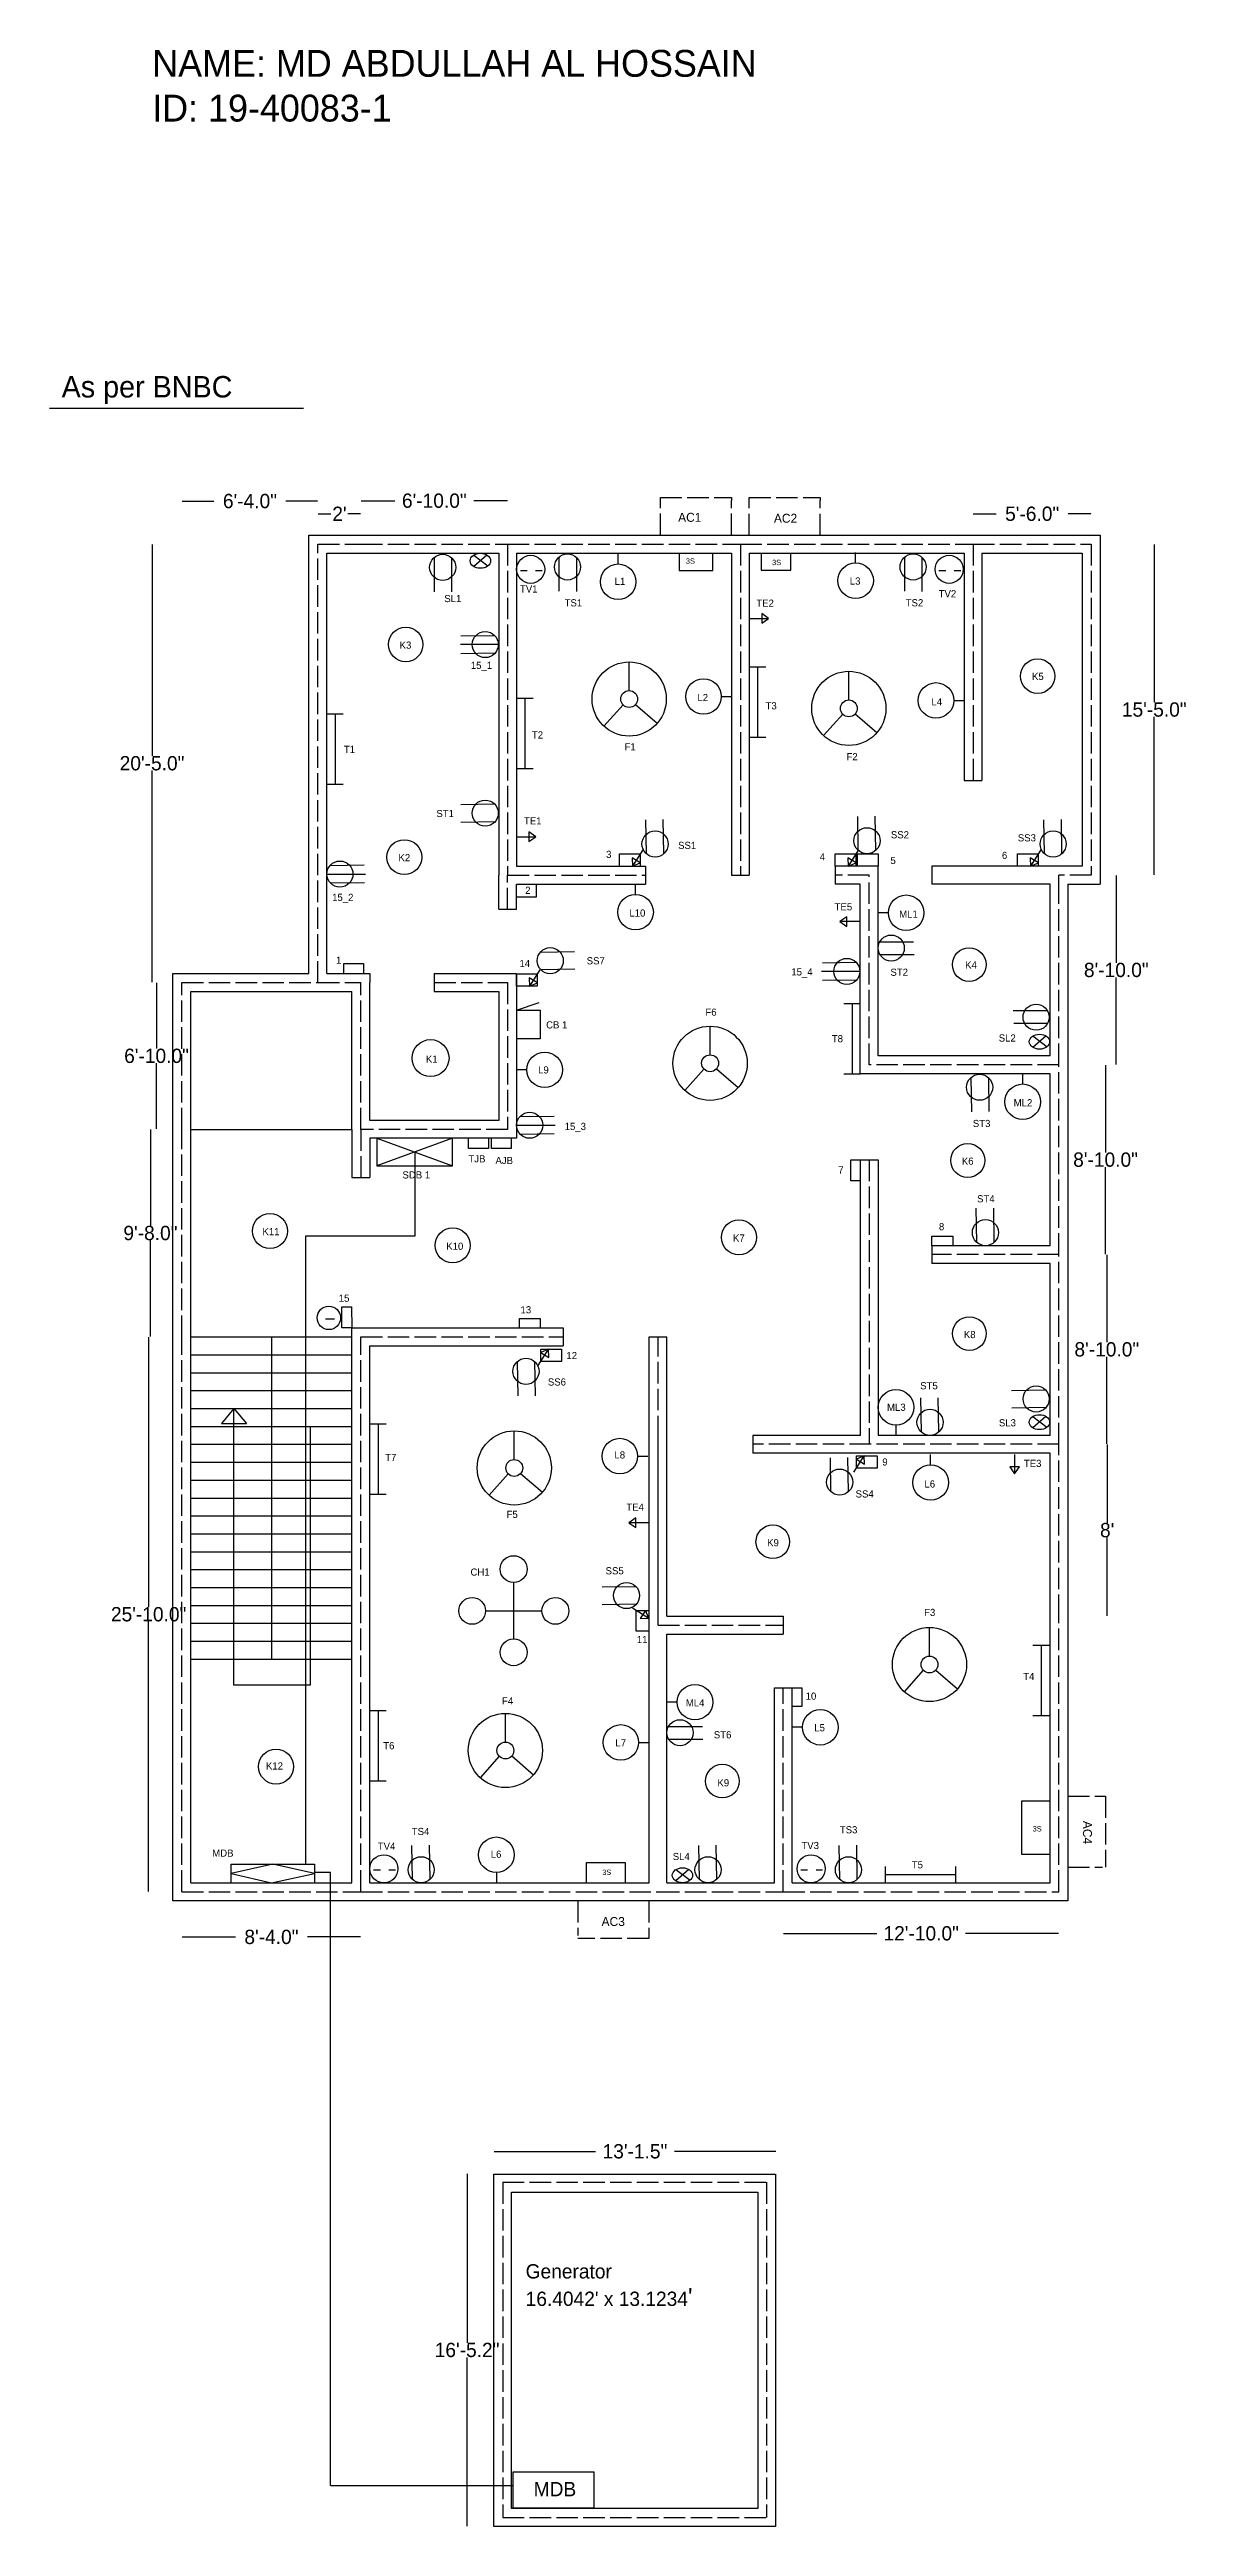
# Model space of a CAD drawing. Header units: inches. Extents: x 833 to 7247, y -1374 to 1597.
# Drawn here: x 5433 to 6070, y 213 to 1597 of the extents above; entities that cross this region are included whole.
import ezdxf

# ---------------------------------------------------------------- set-up
doc = ezdxf.new("R2010")
doc.units = ezdxf.units.IN
doc.header["$MEASUREMENT"] = 0
doc.linetypes.add('ACAD_ISO02W100', pattern=[15, 12, -3])
doc.dimstyles.get("Standard").update_dxf_attribs({"dimtxt": 8, "dimasz": 0.18, "dimexe": 0.18, "dimexo": 0.0625, "dimgap": 0.09, "dimtad": 0, "dimtih": 1, "dimtoh": 1, "dimdec": 1, "dimzin": 0, "dimdsep": 46, "dimlunit": 3, "dimtxsty": 'Standard', "dimcen": 0.09, "dimse1": 1, "dimse2": 1, "dimadec": 0, "dimazin": 0, "dimtfac": 1, "dimtdec": 1, "dimtofl": 0, "dimtmove": 0, "dimatfit": 3, "dimfxl": 1, "dimtolj": 1, "dimtzin": 0, "dimarcsym": 0})

# ---------------------------------------------------------------- blocks, each defined once
blk = doc.blocks.new('*D57')
at = {"color": 0, "lineweight": -2}
for p, q in [((5681.8, 422.6), (5738.3, 422.6)), ((5839, 422.6), (5782.5, 422.6))]:
    blk.add_line(p, q, dxfattribs=at)
at = {"color": 0}
for points in [[(5681.8, 422.6), (5681.8, 422.6), (5681.6, 422.6)], [(5839, 422.6), (5839, 422.6), (5839.2, 422.6)]]:
    blk.add_solid(points, dxfattribs=at)
at = {"layer": 'Defpoints', "color": 0}
for p in [(5839.2, 422.6), (5681.6, 410.2), (5839.2, 410.2)]:
    blk.add_point(p, dxfattribs=at)
at = {"color": 0, "insert": (5760.4, 422.6), "char_height": 8, "attachment_point": 5}
blk.add_mtext('\\A1;13\'-1.5"', dxfattribs=at)
blk = doc.blocks.new('*D58')
at = {"color": 0, "lineweight": -2}
for p, q in [((5666.6, 410), (5666.6, 315.7)), ((5666.6, 213.2), (5666.6, 307.5))]:
    blk.add_line(p, q, dxfattribs=at)
at = {"color": 0}
for points in [[(5666.6, 410), (5666.6, 410), (5666.6, 410.2)], [(5666.6, 213.2), (5666.6, 213.2), (5666.6, 213)]]:
    blk.add_solid(points, dxfattribs=at)
at = {"layer": 'Defpoints', "color": 0}
for p in [(5681.6, 410.2), (5666.6, 213), (5681.6, 213)]:
    blk.add_point(p, dxfattribs=at)
at = {"color": 0, "insert": (5666.6, 311.6), "char_height": 8, "attachment_point": 5}
blk.add_mtext('\\A1;16\'-5.2"', dxfattribs=at)
blk = doc.blocks.new('*D59')
at = {"color": 0, "lineweight": -2}
for p, q in [((5507.4, 542.4), (5537.2, 542.4)), ((5607.1, 542.4), (5577.4, 542.4))]:
    blk.add_line(p, q, dxfattribs=at)
at = {"color": 0}
for points in [[(5507.4, 542.4), (5507.4, 542.4), (5507.3, 542.4)], [(5607.1, 542.4), (5607.1, 542.4), (5607.3, 542.4)]]:
    blk.add_solid(points, dxfattribs=at)
at = {"layer": 'Defpoints', "color": 0}
for p in [(5507.3, 567.7), (5607.3, 567.7), (5607.3, 542.4)]:
    blk.add_point(p, dxfattribs=at)
at = {"color": 0, "insert": (5557.3, 542.4), "char_height": 8, "attachment_point": 5}
blk.add_mtext('\\A1;8\'-4.0"', dxfattribs=at)
blk = doc.blocks.new('*D60')
at = {"color": 0, "lineweight": -2}
for p, q in [((5843.4, 544.4), (5895.5, 544.4)), ((5997.1, 544.4), (5945, 544.4))]:
    blk.add_line(p, q, dxfattribs=at)
at = {"color": 0}
for points in [[(5843.4, 544.5), (5843.4, 544.4), (5843.3, 544.4)], [(5997.1, 544.5), (5997.1, 544.4), (5997.3, 544.4)]]:
    blk.add_solid(points, dxfattribs=at)
at = {"layer": 'Defpoints', "color": 0}
for p in [(5843.3, 567.7), (5997.3, 567.7), (5997.3, 544.4)]:
    blk.add_point(p, dxfattribs=at)
at = {"color": 0, "insert": (5920.3, 544.4), "char_height": 8, "attachment_point": 5}
blk.add_mtext('\\A1;12\'-10.0"', dxfattribs=at)
blk = doc.blocks.new('*D61')
at = {"color": 0, "lineweight": -2}
for p, q in [((6024.2, 817.5), (6024.2, 773.8)), ((6024.2, 721.9), (6024.2, 765.6))]:
    blk.add_line(p, q, dxfattribs=at)
at = {"color": 0}
for points in [[(6024.2, 817.5), (6024.2, 817.5), (6024.2, 817.7)], [(6024.2, 721.9), (6024.2, 721.9), (6024.2, 721.7)]]:
    blk.add_solid(points, dxfattribs=at)
at = {"layer": 'Defpoints', "color": 0}
for p in [(5997.3, 817.7), (6024.2, 817.7), (5997.3, 721.7)]:
    blk.add_point(p, dxfattribs=at)
at = {"color": 0, "insert": (6024.2, 769.7), "char_height": 8, "attachment_point": 5}
blk.add_mtext("\\A1;8'", dxfattribs=at)
blk = doc.blocks.new('*D62')
at = {"color": 0, "lineweight": -2}
for p, q in [((6024, 923.5), (6024, 874.8)), ((6024, 817.9), (6024, 866.6))]:
    blk.add_line(p, q, dxfattribs=at)
at = {"color": 0}
for points in [[(6024, 923.5), (6024, 923.5), (6024, 923.7)], [(6024, 817.9), (6024, 817.9), (6024, 817.7)]]:
    blk.add_solid(points, dxfattribs=at)
at = {"layer": 'Defpoints', "color": 0}
for p in [(5997.3, 923.7), (6024, 923.7), (5997.3, 817.7)]:
    blk.add_point(p, dxfattribs=at)
at = {"color": 0, "insert": (6024, 870.7), "char_height": 8, "attachment_point": 5}
blk.add_mtext('\\A1;8\'-10.0"', dxfattribs=at)
blk = doc.blocks.new('*D63')
at = {"color": 0, "lineweight": -2}
for p, q in [((6023.3, 1029.5), (6023.3, 980.8)), ((6023.3, 923.9), (6023.3, 972.6))]:
    blk.add_line(p, q, dxfattribs=at)
at = {"color": 0}
for points in [[(6023.3, 1029.5), (6023.4, 1029.5), (6023.3, 1029.7)], [(6023.3, 923.9), (6023.4, 923.9), (6023.3, 923.7)]]:
    blk.add_solid(points, dxfattribs=at)
at = {"layer": 'Defpoints', "color": 0}
for p in [(5997.3, 1029.7), (6023.3, 1029.7), (5997.3, 923.7)]:
    blk.add_point(p, dxfattribs=at)
at = {"color": 0, "insert": (6023.3, 976.7), "char_height": 8, "attachment_point": 5}
blk.add_mtext('\\A1;8\'-10.0"', dxfattribs=at)
blk = doc.blocks.new('*D64')
at = {"color": 0, "lineweight": -2}
for p, q in [((6029.3, 1135.5), (6029.3, 1086.8)), ((6029.3, 1029.9), (6029.3, 1078.6))]:
    blk.add_line(p, q, dxfattribs=at)
at = {"color": 0}
for points in [[(6029.3, 1135.5), (6029.4, 1135.5), (6029.3, 1135.7)], [(6029.3, 1029.9), (6029.4, 1029.9), (6029.3, 1029.7)]]:
    blk.add_solid(points, dxfattribs=at)
at = {"layer": 'Defpoints', "color": 0}
for p in [(5997.3, 1135.7), (6029.3, 1135.7), (5997.3, 1029.7)]:
    blk.add_point(p, dxfattribs=at)
at = {"color": 0, "insert": (6029.3, 1082.7), "char_height": 8, "attachment_point": 5}
blk.add_mtext('\\A1;8\'-10.0"', dxfattribs=at)
blk = doc.blocks.new('*D65')
at = {"color": 0, "lineweight": -2}
for p, q in [((5949.4, 1337.6), (5962.2, 1337.6)), ((6015.1, 1337.6), (6002.4, 1337.6))]:
    blk.add_line(p, q, dxfattribs=at)
at = {"color": 0}
for points in [[(5949.4, 1337.6), (5949.4, 1337.5), (5949.3, 1337.6)], [(6015.1, 1337.6), (6015.1, 1337.5), (6015.3, 1337.6)]]:
    blk.add_solid(points, dxfattribs=at)
at = {"layer": 'Defpoints', "color": 0}
for p in [(5949.3, 1337.6), (5949.3, 1320.7), (6015.3, 1320.7)]:
    blk.add_point(p, dxfattribs=at)
at = {"color": 0, "insert": (5982.3, 1337.6), "char_height": 8, "attachment_point": 5}
blk.add_mtext('\\A1;5\'-6.0"', dxfattribs=at)
blk = doc.blocks.new('*D66')
at = {"color": 0, "lineweight": -2}
for p, q in [((5607.4, 1344.9), (5626.2, 1344.9)), ((5689.1, 1344.9), (5670.4, 1344.9))]:
    blk.add_line(p, q, dxfattribs=at)
at = {"color": 0}
for points in [[(5607.4, 1344.9), (5607.4, 1344.9), (5607.3, 1344.9)], [(5689.1, 1344.9), (5689.1, 1344.9), (5689.3, 1344.9)]]:
    blk.add_solid(points, dxfattribs=at)
at = {"layer": 'Defpoints', "color": 0}
for p in [(5607.3, 1344.9), (5607.3, 1320.7), (5689.3, 1320.7)]:
    blk.add_point(p, dxfattribs=at)
at = {"color": 0, "insert": (5648.3, 1344.9), "char_height": 8, "attachment_point": 5}
blk.add_mtext('\\A1;6\'-10.0"', dxfattribs=at)
blk = doc.blocks.new('*D67')
at = {"color": 0, "lineweight": -2}
for p, q in [((5583.4, 1337.6), (5590.5, 1337.6)), ((5607.1, 1337.6), (5600, 1337.6))]:
    blk.add_line(p, q, dxfattribs=at)
at = {"color": 0}
for points in [[(5583.4, 1337.6), (5583.4, 1337.6), (5583.3, 1337.6)], [(5607.1, 1337.6), (5607.1, 1337.6), (5607.3, 1337.6)]]:
    blk.add_solid(points, dxfattribs=at)
at = {"layer": 'Defpoints', "color": 0}
for p in [(5607.3, 1337.6), (5583.3, 1320.7), (5607.3, 1320.7)]:
    blk.add_point(p, dxfattribs=at)
at = {"color": 0, "insert": (5595.3, 1337.6), "char_height": 8, "attachment_point": 5}
blk.add_mtext("\\A1;2'", dxfattribs=at)
blk = doc.blocks.new('*D68')
at = {"color": 0, "lineweight": -2}
for p, q in [((5507.4, 1344.7), (5525.2, 1344.7)), ((5583.1, 1344.7), (5565.4, 1344.7))]:
    blk.add_line(p, q, dxfattribs=at)
at = {"color": 0}
for points in [[(5507.4, 1344.7), (5507.4, 1344.6), (5507.3, 1344.7)], [(5583.1, 1344.7), (5583.1, 1344.6), (5583.3, 1344.7)]]:
    blk.add_solid(points, dxfattribs=at)
at = {"layer": 'Defpoints', "color": 0}
for p in [(5507.3, 1344.7), (5507.3, 1075.7), (5583.3, 1075.7)]:
    blk.add_point(p, dxfattribs=at)
at = {"color": 0, "insert": (5545.3, 1344.7), "char_height": 8, "attachment_point": 5}
blk.add_mtext('\\A1;6\'-4.0"', dxfattribs=at)
blk = doc.blocks.new('*D54')
at = {"color": 0, "lineweight": -2}
for p, q in [((5490.6, 1320.5), (5490.6, 1202.3)), ((5490.6, 1075.9), (5490.6, 1194.1))]:
    blk.add_line(p, q, dxfattribs=at)
at = {"color": 0}
for points in [[(5490.6, 1320.5), (5490.6, 1320.5), (5490.6, 1320.7)], [(5490.6, 1075.9), (5490.6, 1075.9), (5490.6, 1075.7)]]:
    blk.add_solid(points, dxfattribs=at)
at = {"layer": 'Defpoints', "color": 0}
for p in [(5583.3, 1320.7), (5490.6, 1075.7), (5583.3, 1075.7)]:
    blk.add_point(p, dxfattribs=at)
at = {"color": 0, "insert": (5490.6, 1198.2), "char_height": 8, "attachment_point": 5}
blk.add_mtext('\\A1;20\'-5.0"', dxfattribs=at)
blk = doc.blocks.new('*D69')
at = {"color": 0, "lineweight": -2}
for p, q in [((5489.7, 993.5), (5489.7, 939.8)), ((5489.7, 877.9), (5489.7, 931.6))]:
    blk.add_line(p, q, dxfattribs=at)
at = {"color": 0}
for points in [[(5489.7, 993.5), (5489.8, 993.5), (5489.7, 993.7)], [(5489.7, 877.9), (5489.8, 877.9), (5489.7, 877.7)]]:
    blk.add_solid(points, dxfattribs=at)
at = {"layer": 'Defpoints', "color": 0}
for p in [(5507.3, 993.7), (5489.7, 877.7), (5507.3, 877.7)]:
    blk.add_point(p, dxfattribs=at)
at = {"color": 0, "insert": (5489.7, 935.7), "char_height": 8, "attachment_point": 5}
blk.add_mtext('\\A1;9\'-8.0"', dxfattribs=at)
blk = doc.blocks.new('*D55')
at = {"color": 0, "lineweight": -2}
for p, q in [((5488.7, 877.5), (5488.7, 726.8)), ((5488.7, 567.9), (5488.7, 718.6))]:
    blk.add_line(p, q, dxfattribs=at)
at = {"color": 0}
for points in [[(5488.6, 877.5), (5488.7, 877.5), (5488.7, 877.7)], [(5488.6, 567.9), (5488.7, 567.9), (5488.7, 567.7)]]:
    blk.add_solid(points, dxfattribs=at)
at = {"layer": 'Defpoints', "color": 0}
for p in [(5507.3, 877.7), (5488.7, 567.7), (5507.3, 567.7)]:
    blk.add_point(p, dxfattribs=at)
at = {"color": 0, "insert": (5488.7, 722.7), "char_height": 8, "attachment_point": 5}
blk.add_mtext('\\A1;25\'-10.0"', dxfattribs=at)
blk = doc.blocks.new('*D56')
at = {"color": 0, "lineweight": -2}
for p, q in [((5493.1, 1075.5), (5493.1, 1038.8)), ((5493.1, 993.9), (5493.1, 1030.6))]:
    blk.add_line(p, q, dxfattribs=at)
at = {"color": 0}
for points in [[(5493.1, 1075.5), (5493.2, 1075.5), (5493.1, 1075.7)], [(5493.1, 993.9), (5493.2, 993.9), (5493.1, 993.7)]]:
    blk.add_solid(points, dxfattribs=at)
at = {"layer": 'Defpoints', "color": 0}
for p in [(5507.3, 1075.7), (5493.1, 993.7), (5507.3, 993.7)]:
    blk.add_point(p, dxfattribs=at)
at = {"color": 0, "insert": (5493.1, 1034.7), "char_height": 8, "attachment_point": 5}
blk.add_mtext('\\A1;6\'-10.0"', dxfattribs=at)
blk = doc.blocks.new('*D70')
at = {"color": 0, "lineweight": -2}
for p, q in [((6050.5, 1320.5), (6050.5, 1232.3)), ((6050.5, 1135.9), (6050.5, 1224.1))]:
    blk.add_line(p, q, dxfattribs=at)
at = {"color": 0}
for points in [[(6050.5, 1320.5), (6050.6, 1320.5), (6050.5, 1320.7)], [(6050.5, 1135.9), (6050.6, 1135.9), (6050.5, 1135.7)]]:
    blk.add_solid(points, dxfattribs=at)
at = {"layer": 'Defpoints', "color": 0}
for p in [(6015.3, 1320.7), (6015.3, 1135.7), (6050.5, 1135.7)]:
    blk.add_point(p, dxfattribs=at)
at = {"color": 0, "insert": (6050.5, 1228.2), "char_height": 8, "attachment_point": 5}
blk.add_mtext('\\A1;15\'-5.0"', dxfattribs=at)

msp = doc.modelspace()

# ---------------------------------------------------------------- linework, layer by layer
at = {"color": 7}
for p, q in [((5433.33, 1396.67), (5575.27, 1396.67)), ((5681.49, 409.88), (5838.98, 409.88)), ((5681.49, 213.03), (5681.49, 409.88)), ((5838.98, 409.88), (5838.98, 213.03)), ((5691.49, 399.88), (5828.98, 399.88)), ((5691.49, 223.03), (5691.49, 399.88)), ((5828.98, 399.88), (5828.98, 223.03)), ((5828.98, 223.03), (5691.49, 223.03)), ((5838.98, 213.03), (5681.49, 213.03))]:
    msp.add_line(p, q, dxfattribs=at)
at = {"linetype": 'ACAD_ISO02W100'}
for p, q in [((5774.61, 1325.71), (5774.61, 1346.77)), ((5774.61, 1346.77), (5814.27, 1346.77)), ((5814.27, 1325.71), (5814.27, 1345.09)), ((5824.27, 1325.68), (5824.27, 1346.74)), ((5824.27, 1346.74), (5863.93, 1346.74)), ((5863.93, 1325.68), (5863.93, 1345.06)), ((5583.27, 1075.68), (5583.27, 1320.68)), ((5583.27, 1320.68), (5607.27, 1320.68)), ((5607.27, 1320.68), (5689.27, 1320.68)), ((5689.27, 1320.68), (5819.27, 1320.68)), ((5689.27, 1320.68), (5689.27, 1135.68)), ((5819.27, 1320.68), (5949.27, 1320.68)), ((5819.27, 1320.68), (5819.27, 1135.68)), ((5949.27, 1320.68), (6015.27, 1320.68)), ((5949.27, 1320.68), (5949.27, 1188.68)), ((6015.27, 1320.68), (6015.27, 1135.68)), ((5689.27, 1135.68), (5766.27, 1135.68)), ((5689.27, 1116.68), (5689.27, 1135.68)), ((5891.27, 1135.68), (5872.27, 1135.68)), ((5891.27, 1029.68), (5891.27, 1135.68)), ((6015.27, 1135.68), (5997.27, 1135.68)), ((5997.27, 1029.68), (5997.27, 1130.68)), ((5507.27, 993.68), (5507.27, 1075.68)), ((5507.27, 1075.68), (5583.27, 1075.68)), ((5583.27, 1075.68), (5607.27, 1075.68)), ((5607.27, 993.68), (5607.27, 1070.68)), ((5648.27, 1075.68), (5689.27, 1075.68)), ((5689.27, 1075.68), (5689.27, 993.68)), ((5997.27, 1029.68), (5891.27, 1029.68)), ((5997.27, 923.68), (5997.27, 1029.68)), ((5507.27, 877.68), (5507.27, 993.68)), ((5689.27, 993.68), (5607.27, 993.68)), ((5607.27, 993.68), (5607.27, 966.68)), ((5891.27, 976.68), (5891.27, 817.68)), ((5997.27, 923.68), (5926.27, 923.68)), ((5997.27, 817.68), (5997.27, 923.68)), ((5507.27, 567.68), (5507.27, 877.68)), ((5607.27, 567.68), (5607.27, 877.68)), ((5607.27, 877.68), (5720.27, 877.68)), ((5773.27, 716.68), (5773.27, 877.68)), ((5997.27, 817.68), (5826.27, 817.68)), ((5997.27, 721.68), (5997.27, 817.68)), ((5997.27, 567.68), (5997.27, 721.68)), ((5773.27, 716.68), (5843.27, 716.68)), ((5843.27, 567.68), (5843.27, 681.68)), ((6002.27, 621.05), (6023.32, 621.05)), ((6023.32, 621.05), (6023.32, 581.38)), ((6002.27, 581.39), (6021.64, 581.39)), ((5507.27, 567.68), (5607.27, 567.68)), ((5607.27, 567.68), (5773.27, 567.68)), ((5773.27, 567.68), (5843.27, 567.68)), ((5843.27, 567.68), (5997.27, 567.68)), ((5728.39, 562.52), (5728.39, 543.15)), ((5768.05, 562.52), (5768.05, 541.47)), ((5768.05, 541.47), (5728.39, 541.47)), ((5686.52, 405.34), (5833.93, 405.34)), ((5686.52, 405.34), (5686.52, 218.03)), ((5833.93, 405.34), (5833.93, 218.03)), ((5686.52, 218.03), (5833.93, 218.03))]:
    msp.add_line(p, q, dxfattribs=at)
for p, q in [((5814.27, 1346.77), (5814.27, 1345.09)), ((5863.93, 1346.74), (5863.93, 1345.06)), ((5578.27, 1320.71), (5578.27, 1325.71)), ((5578.27, 1325.71), (6015.27, 1325.71)), ((5578.27, 1080.68), (5578.27, 1320.71)), ((5588.27, 1080.68), (5588.27, 1315.68)), ((5588.27, 1315.68), (5607.27, 1315.68)), ((5607.27, 1315.68), (5684.27, 1315.68)), ((5684.27, 1315.68), (5684.27, 1135.68)), ((5694.27, 1315.68), (5814.27, 1315.68)), ((5694.27, 1315.68), (5694.27, 1140.68)), ((5751, 1309.57), (5751, 1315.3)), ((5785.03, 1315.68), (5785.03, 1305.91)), ((5803.82, 1305.91), (5803.82, 1315.68)), ((5814.27, 1315.68), (5814.27, 1135.68)), ((5819.27, 1325.68), (5949.27, 1325.68)), ((5824.27, 1315.68), (5944.27, 1315.68)), ((5824.27, 1315.68), (5824.27, 1135.68)), ((5830.99, 1315.68), (5830.99, 1306.12)), ((5847.55, 1306.15), (5847.55, 1315.68)), ((5883.66, 1310.19), (5883.66, 1315.92)), ((5944.27, 1315.68), (5944.27, 1188.68)), ((5954.27, 1315.68), (6010.27, 1315.68)), ((5954.27, 1315.68), (5954.27, 1188.68)), ((6010.27, 1315.68), (6010.27, 1140.68)), ((6015.27, 1325.71), (6020.27, 1325.71)), ((6020.27, 1325.71), (6020.27, 1135.62)), ((5648.14, 1313.12), (5648.14, 1294.07)), ((5657.92, 1313.06), (5657.92, 1294)), ((5677.67, 1314.55), (5670.29, 1308.17)), ((5670.38, 1314.56), (5678.25, 1308.54)), ((5696.41, 1305.98), (5700.19, 1305.98)), ((5704.87, 1305.98), (5708.54, 1305.98)), ((5717.87, 1313.35), (5717.87, 1294.3)), ((5727.65, 1313.28), (5727.65, 1294.23)), ((5785.03, 1305.91), (5803.82, 1305.91)), ((5830.99, 1306.12), (5847.55, 1306.15)), ((5910.92, 1313.35), (5910.92, 1294.3)), ((5920.71, 1313.28), (5920.71, 1294.23)), ((5930.23, 1305.98), (5934.01, 1305.98)), ((5938.69, 1305.98), (5942.36, 1305.98)), ((5751, 1289.71), (5751, 1289.71)), ((5751, 1289.71), (5751, 1289.71)), ((5883.66, 1290.32), (5883.66, 1290.32)), ((5883.66, 1290.32), (5883.66, 1290.32)), ((5824.27, 1279.15), (5835.08, 1279.15)), ((5835.08, 1279.15), (5831.19, 1281.84)), ((5831.19, 1281.84), (5831.19, 1276.47)), ((5831.19, 1276.47), (5835.08, 1279.15)), ((5684.05, 1264.55), (5662.86, 1264.55)), ((5682.12, 1269.49), (5663.07, 1269.19)), ((5682.21, 1259.7), (5663.16, 1259.4)), ((5757.17, 1238.84), (5757.17, 1254.86)), ((5824.27, 1252.15), (5833.45, 1252.15)), ((5828.86, 1252.15), (5828.86, 1212.89)), ((5879.88, 1233.6), (5879.88, 1249.62)), ((5694.27, 1234.55), (5703.45, 1234.55)), ((5698.86, 1234.55), (5698.86, 1195.29)), ((5698.86, 1234.55), (5698.86, 1195.29)), ((5808.58, 1235.54), (5814.31, 1235.54)), ((5938.48, 1233.34), (5944.21, 1233.34)), ((5588.27, 1225.83), (5597.45, 1225.83)), ((5592.86, 1225.83), (5592.86, 1186.57)), ((5753.73, 1230.9), (5743.09, 1218.91)), ((5760.74, 1231.04), (5772.86, 1220.57)), ((5876.44, 1225.67), (5865.79, 1213.67)), ((5883.44, 1225.81), (5895.56, 1215.33)), ((5824.27, 1212.89), (5833.45, 1212.89)), ((5694.27, 1195.29), (5703.45, 1195.29)), ((5588.27, 1186.57), (5597.45, 1186.57)), ((5944.27, 1188.68), (5954.27, 1188.68)), ((5682.12, 1175.31), (5663.07, 1175.01)), ((5682.21, 1165.52), (5663.16, 1165.22)), ((5766.76, 1147.66), (5766.45, 1166.71)), ((5776.55, 1147.74), (5776.24, 1166.8)), ((5885.17, 1149.48), (5884.87, 1168.54)), ((5894.96, 1149.57), (5894.66, 1168.62)), ((5989.16, 1147.66), (5988.86, 1166.71)), ((5998.95, 1147.74), (5998.65, 1166.8)), ((5694.27, 1157.16), (5705.08, 1157.16)), ((5705.08, 1157.16), (5701.19, 1159.85)), ((5701.19, 1159.85), (5701.19, 1154.48)), ((5701.19, 1154.48), (5705.08, 1157.16)), ((5764.74, 1149.87), (5759.03, 1140.68)), ((5885.27, 1149.87), (5879.56, 1140.68)), ((5987.14, 1149.87), (5981.43, 1140.68)), ((5588.27, 1136.31), (5609.77, 1136.31)), ((5590.1, 1141.16), (5609.16, 1141.47)), ((5684.27, 1116.68), (5684.27, 1135.68)), ((5694.27, 1140.68), (5766.27, 1140.68)), ((5751.73, 1140.68), (5751.73, 1147.65)), ((5751.73, 1147.65), (5763.25, 1147.65)), ((5763.36, 1142.57), (5758.81, 1145.4)), ((5758.81, 1145.4), (5759.03, 1140.68)), ((5759.03, 1140.68), (5763.36, 1142.57)), ((5763.25, 1147.65), (5763.25, 1140.68)), ((5766.27, 1140.68), (5766.27, 1130.68)), ((5814.27, 1135.68), (5824.27, 1135.68)), ((5872.27, 1140.68), (5872.27, 1147.65)), ((5872.27, 1147.65), (5883.78, 1147.65)), ((5896.27, 1140.68), (5872.27, 1140.68)), ((5872.27, 1140.68), (5872.27, 1130.68)), ((5883.89, 1142.57), (5879.34, 1145.4)), ((5879.34, 1145.4), (5879.56, 1140.68)), ((5879.56, 1140.68), (5883.89, 1142.57)), ((5883.78, 1147.65), (5883.78, 1140.68)), ((5884.79, 1140.68), (5884.79, 1147.65)), ((5884.79, 1147.65), (5896.3, 1147.65)), ((5896.27, 1034.68), (5896.27, 1140.68)), ((5896.3, 1147.65), (5896.3, 1140.68)), ((5997.27, 1140.68), (5926.27, 1140.68)), ((5926.27, 1140.68), (5926.27, 1130.68)), ((5974.14, 1140.68), (5974.14, 1147.65)), ((5974.14, 1147.65), (5985.65, 1147.65)), ((5985.77, 1142.57), (5981.21, 1145.4)), ((5981.21, 1145.4), (5981.43, 1140.68)), ((5981.43, 1140.68), (5985.77, 1142.57)), ((5985.65, 1147.65), (5985.65, 1140.68)), ((6010.27, 1140.68), (5997.27, 1140.68)), ((5997.27, 1130.68), (5997.27, 1135.68)), ((6020.27, 1135.62), (6020.27, 1130.62)), ((5590.19, 1131.37), (5609.24, 1131.68)), ((5694.27, 1130.68), (5766.27, 1130.68)), ((5694.27, 1116.68), (5694.27, 1130.68)), ((5694.27, 1123.68), (5705.3, 1123.68)), ((5705.3, 1123.68), (5705.3, 1130.68)), ((5760.73, 1124.98), (5760.73, 1130.71)), ((5886.27, 1130.68), (5872.27, 1130.68)), ((5886.27, 1024.68), (5886.27, 1130.68)), ((5992.27, 1130.68), (5926.27, 1130.68)), ((5992.27, 1130.68), (5926.27, 1130.68)), ((5992.27, 1130.68), (5926.27, 1130.68)), ((5992.27, 1034.68), (5992.27, 1130.68)), ((6002.27, 1130.62), (6002.27, 567.68)), ((6002.27, 1130.62), (6020.27, 1130.62)), ((5684.27, 1116.68), (5694.27, 1116.68)), ((5878.8, 1112.46), (5874.91, 1109.78)), ((5885.72, 1109.78), (5874.91, 1109.78)), ((5874.91, 1109.78), (5878.8, 1107.1)), ((5878.8, 1107.1), (5878.8, 1112.46)), ((5902, 1114.69), (5896.27, 1114.69)), ((5902, 1114.69), (5902, 1114.69)), ((5902, 1114.69), (5902, 1114.69)), ((5916.04, 1098.3), (5896.98, 1098.3)), ((5502.27, 1075.68), (5502.27, 1080.68)), ((5502.27, 1080.68), (5578.27, 1080.68)), ((5588.27, 1080.68), (5607.27, 1080.68)), ((5597.77, 1080.68), (5597.77, 1086.41)), ((5597.77, 1086.41), (5608.81, 1086.41)), ((5607.27, 1080.68), (5612.27, 1080.68)), ((5608.81, 1086.41), (5608.81, 1080.68)), ((5612.27, 1080.68), (5612.27, 1075.68)), ((5648.27, 1080.68), (5694.27, 1080.68)), ((5648.27, 1080.68), (5648.27, 1070.68)), ((5694.27, 1080.68), (5694.27, 988.68)), ((5694.27, 1073.65), (5694.27, 1080.61)), ((5694.27, 1080.61), (5705.78, 1080.61)), ((5707.27, 1082.83), (5701.56, 1073.65)), ((5705.78, 1080.61), (5705.78, 1073.65)), ((5707.62, 1092.75), (5726.67, 1093.06)), ((5707.71, 1082.96), (5726.76, 1083.27)), ((5886.05, 1081.93), (5864.54, 1081.93)), ((5884.12, 1086.87), (5865.07, 1086.56)), ((5916.4, 1091.18), (5897.34, 1091.18)), ((5502.27, 567.68), (5502.27, 1075.68)), ((5512.27, 993.68), (5512.27, 1070.68)), ((5512.27, 1070.68), (5583.27, 1070.68)), ((5583.27, 1070.68), (5602.27, 1070.68)), ((5602.27, 993.68), (5602.27, 1070.68)), ((5607.27, 1070.68), (5607.27, 1075.68)), ((5612.27, 998.68), (5612.27, 1075.68)), ((5648.27, 1070.68), (5684.27, 1070.68)), ((5684.27, 1070.68), (5684.27, 998.68)), ((5705.78, 1073.65), (5694.27, 1073.65)), ((5705.89, 1075.53), (5701.34, 1078.36)), ((5701.34, 1078.36), (5701.56, 1073.65)), ((5701.56, 1073.65), (5705.89, 1075.53)), ((5884.21, 1077.08), (5865.15, 1076.77)), ((5694.27, 1060.24), (5706.92, 1064.55)), ((5694.27, 1060.24), (5707.36, 1060.24)), ((5707.36, 1060.24), (5707.36, 1044.29)), ((5877.17, 1063.94), (5886.35, 1063.94)), ((5881.76, 1063.94), (5881.76, 1024.68)), ((5971.64, 1060.13), (5990.7, 1060.13)), ((5972, 1053.01), (5991.06, 1053.01)), ((5707.36, 1044.29), (5694.27, 1044.29)), ((5783.42, 1039.04), (5783.42, 1039.04)), ((5802.36, 1035.31), (5802.36, 1051.33)), ((5990.04, 1045.86), (5982.66, 1039.48)), ((5982.74, 1045.87), (5990.62, 1039.85)), ((5700, 1026.94), (5694.27, 1026.94)), ((5700, 1026.94), (5700, 1026.94)), ((5700, 1026.94), (5700, 1026.94)), ((5798.92, 1027.38), (5788.27, 1015.38)), ((5805.92, 1027.52), (5818.05, 1017.04)), ((5877.17, 1024.68), (5886.35, 1024.68)), ((5992.27, 1024.68), (5886.27, 1024.68)), ((5992.27, 1034.68), (5896.27, 1034.68)), ((5977, 1019.02), (5977, 1024.76)), ((5992.27, 928.68), (5992.27, 1024.68)), ((5948.02, 1022.55), (5948.32, 1003.49)), ((5957.81, 1022.63), (5958.11, 1003.58)), ((5684.27, 998.68), (5612.27, 998.68)), ((5696.1, 1000.83), (5715.16, 1001.13)), ((5512.27, 877.68), (5512.27, 993.68)), ((5512.27, 993.68), (5602.27, 993.68)), ((5602.27, 993.68), (5602.27, 966.68)), ((5694.27, 988.68), (5612.27, 988.68)), ((5612.27, 988.68), (5612.27, 966.68)), ((5616.24, 988.68), (5616.24, 973.24)), ((5658.4, 988.68), (5616.24, 973.24)), ((5616.24, 988.68), (5658.4, 973.24)), ((5658.4, 973.24), (5658.4, 988.68)), ((5667.46, 982.94), (5667.46, 988.66)), ((5678.5, 982.94), (5667.46, 982.94)), ((5678.5, 988.66), (5678.5, 982.94)), ((5680.15, 982.94), (5680.15, 988.66)), ((5691.19, 982.94), (5680.15, 982.94)), ((5691.19, 988.66), (5691.19, 982.94)), ((5694.27, 995.97), (5715.77, 995.97)), ((5696.19, 991.04), (5715.24, 991.34)), ((5616.24, 973.24), (5658.4, 973.24)), ((5881.06, 964.91), (5881.06, 976.61)), ((5881.06, 976.61), (5886.41, 976.61)), ((5886.27, 976.68), (5886.27, 822.68)), ((5886.27, 976.68), (5896.27, 976.68)), ((5891.27, 976.68), (5891.27, 976.68)), ((5896.27, 976.68), (5896.27, 822.68)), ((5602.27, 966.68), (5612.27, 966.68)), ((5886.41, 964.91), (5881.06, 964.91)), ((5951.34, 930.52), (5951.04, 949.57)), ((5961.13, 930.61), (5960.83, 949.66)), ((5926.27, 928.68), (5926.27, 934.03)), ((5926.27, 934.03), (5937.97, 934.03)), ((5992.27, 928.68), (5926.27, 928.68)), ((5926.27, 928.68), (5926.27, 918.68)), ((5937.97, 934.03), (5937.97, 928.68)), ((5992.27, 918.68), (5926.27, 918.68)), ((5992.27, 822.68), (5992.27, 918.68)), ((5587.52, 887.86), (5592.45, 887.86)), ((5596.61, 882.78), (5596.61, 894.49)), ((5596.61, 894.49), (5601.95, 894.49)), ((5601.95, 894.49), (5602.27, 882.68)), ((5695.8, 882.68), (5695.8, 888.03)), ((5695.8, 888.03), (5707.51, 888.03)), ((5707.51, 888.03), (5707.51, 882.68)), ((5512.27, 572.68), (5512.27, 877.68)), ((5512.27, 877.68), (5602.27, 877.68)), ((5557.27, 877.68), (5557.27, 697.68)), ((5601.95, 882.78), (5596.61, 882.78)), ((5602.27, 572.68), (5602.27, 882.68)), ((5602.27, 882.68), (5720.27, 882.68)), ((5612.27, 572.68), (5612.27, 872.68)), ((5612.27, 872.68), (5720.27, 872.68)), ((5720.27, 882.68), (5720.27, 872.68)), ((5768.27, 716.68), (5768.27, 877.68)), ((5768.27, 877.68), (5778.27, 877.68)), ((5778.27, 721.68), (5778.27, 877.68)), ((5512.27, 867.68), (5602.27, 867.68)), ((5694.57, 863.82), (5694.87, 844.77)), ((5704.35, 863.91), (5704.66, 844.86)), ((5706.38, 861.7), (5712.08, 870.88)), ((5712.08, 870.88), (5707.75, 869)), ((5707.75, 869), (5712.31, 866.17)), ((5707.86, 863.92), (5707.86, 870.88)), ((5707.86, 870.88), (5719.38, 870.88)), ((5719.38, 863.92), (5707.86, 863.92)), ((5712.31, 866.17), (5712.08, 870.88)), ((5719.38, 870.88), (5719.38, 863.92)), ((5512.27, 857.68), (5602.27, 857.68)), ((5512.27, 847.68), (5602.27, 847.68)), ((5989.89, 847.97), (5970.84, 847.66)), ((5512.27, 837.68), (5602.27, 837.68)), ((5536.38, 837.68), (5529.31, 829.26)), ((5536.38, 827.68), (5536.38, 837.68)), ((5536.38, 837.68), (5543.45, 829.26)), ((5773.27, 716.68), (5773.27, 830.54)), ((5920.38, 824.52), (5920.08, 843.57)), ((5930.17, 824.61), (5929.87, 843.66)), ((5989.98, 838.18), (5970.92, 837.87)), ((5990, 833.27), (5982.62, 826.9)), ((5982.71, 833.28), (5990.58, 827.26)), ((5512.27, 827.68), (5602.27, 827.68)), ((5512.27, 817.68), (5602.27, 817.68)), ((5529.31, 829.26), (5543.45, 829.26)), ((5536.38, 683.14), (5536.38, 827.68)), ((5578.9, 827.68), (5578.9, 683.14)), ((5612.27, 829.04), (5621.45, 829.04)), ((5616.86, 829.04), (5616.86, 789.78)), ((5692.96, 809.18), (5692.96, 825.21)), ((5886.27, 822.68), (5826.27, 822.68)), ((5826.27, 822.68), (5826.27, 812.68)), ((5992.27, 822.68), (5896.27, 822.68)), ((5906.2, 828.41), (5906.2, 822.68)), ((5512.27, 807.68), (5602.27, 807.68)), ((5761.84, 811.1), (5767.57, 811.1)), ((5992.27, 812.68), (5826.27, 812.68)), ((5992.27, 812.68), (5826.27, 812.68)), ((5869.9, 791.11), (5869.6, 810.17)), ((5879.69, 791.2), (5879.39, 810.25)), ((5882.76, 802.12), (5888.46, 811.3)), ((5888.46, 811.3), (5884.13, 809.42)), ((5884.13, 809.42), (5888.69, 806.59)), ((5884.24, 804.34), (5884.24, 811.3)), ((5884.24, 811.3), (5895.76, 811.3)), ((5895.76, 804.34), (5884.24, 804.34)), ((5888.69, 806.59), (5888.46, 811.3)), ((5895.76, 811.3), (5895.76, 804.34)), ((5925.57, 806.26), (5925.57, 811.99)), ((5975.17, 805.05), (5969.8, 805.05)), ((5969.8, 805.05), (5972.48, 801.16)), ((5972.48, 811.97), (5972.48, 801.16)), ((5972.48, 801.16), (5975.17, 805.05)), ((5992.27, 721.68), (5992.27, 812.68)), ((5512.27, 797.68), (5602.27, 797.68)), ((5612.27, 789.78), (5621.45, 789.78)), ((5689.52, 801.25), (5678.88, 789.26)), ((5696.53, 801.39), (5708.65, 790.92)), ((5512.27, 787.68), (5602.27, 787.68)), ((5512.27, 787.68), (5602.27, 787.68)), ((5512.27, 777.68), (5602.27, 777.68)), ((5760.88, 776.57), (5756.99, 773.89)), ((5760.88, 771.21), (5760.88, 776.57)), ((5512.27, 767.68), (5602.27, 767.68)), ((5767.8, 773.89), (5756.99, 773.89)), ((5756.99, 773.89), (5760.88, 771.21)), ((5512.27, 757.68), (5602.27, 757.68)), ((5512.27, 747.68), (5602.27, 747.68)), ((5512.27, 737.68), (5602.27, 737.68)), ((5692.64, 708.98), (5692.64, 740.45)), ((5761.05, 738.1), (5742, 737.79)), ((5512.27, 727.68), (5602.27, 727.68)), ((5676.94, 724.63), (5708.43, 724.63)), ((5761.14, 728.31), (5742.08, 728)), ((5758.93, 726.29), (5768.11, 720.58)), ((5761.15, 713.29), (5761.15, 724.8)), ((5761.15, 724.8), (5768.11, 724.8)), ((5766.22, 724.91), (5763.39, 720.36)), ((5763.39, 720.36), (5768.11, 720.58)), ((5768.11, 720.58), (5766.22, 724.91)), ((5768.11, 724.8), (5768.11, 713.29)), ((5778.27, 721.68), (5843.27, 721.68)), ((5843.27, 721.68), (5843.27, 711.68)), ((5992.27, 572.68), (5992.27, 721.68)), ((5512.27, 717.68), (5602.27, 717.68)), ((5512.27, 707.68), (5602.27, 707.68)), ((5768.11, 713.29), (5761.15, 713.29)), ((5768.27, 572.68), (5768.27, 716.68)), ((5778.27, 572.68), (5778.27, 711.68)), ((5778.27, 711.68), (5843.27, 711.68)), ((5924.92, 699.36), (5924.92, 715.38)), ((5512.27, 697.68), (5602.27, 697.68)), ((5982.72, 705.49), (5991.91, 705.49)), ((5987.32, 705.49), (5987.32, 666.23)), ((5578.9, 683.14), (5536.38, 683.14)), ((5838.27, 572.68), (5838.27, 681.68)), ((5838.27, 681.68), (5848.27, 681.68)), ((5848.27, 572.68), (5848.27, 681.68)), ((5848.27, 681.68), (5853.58, 681.68)), ((5853.58, 681.68), (5853.58, 671.18)), ((5921.48, 691.43), (5910.84, 679.43)), ((5928.49, 691.56), (5940.61, 681.09)), ((5612.27, 668.94), (5621.45, 668.94)), ((5616.86, 668.94), (5616.86, 629.68)), ((5688.01, 651.34), (5688.01, 667.36)), ((5784, 673.6), (5778.27, 673.6)), ((5853.58, 671.18), (5848.27, 671.18)), ((5982.72, 666.23), (5991.91, 666.23)), ((5762.44, 651.12), (5768.17, 651.12)), ((5798.04, 659.86), (5778.98, 659.86)), ((5798.4, 652.74), (5779.34, 652.74)), ((5854, 659.57), (5848.27, 659.57)), ((5684.57, 643.41), (5673.93, 631.41)), ((5691.58, 643.55), (5703.7, 633.07)), ((5612.27, 629.68), (5621.45, 629.68)), ((5992.27, 618.27), (5976.38, 618.27)), ((5976.38, 618.27), (5976.38, 588.63)), ((5534.84, 572.68), (5534.84, 583.07)), ((5534.84, 583.07), (5581.29, 583.07)), ((5558.06, 583.07), (5534.84, 577.88)), ((5581.29, 577.88), (5558.06, 583.07)), ((5581.29, 583.07), (5581.29, 572.68)), ((5636.11, 574.52), (5635.81, 593.57)), ((5645.9, 574.61), (5645.59, 593.66)), ((5733.32, 572.68), (5733.32, 584.09)), ((5733.32, 584.09), (5754.96, 584.09)), ((5754.96, 584.09), (5754.96, 572.68)), ((5796.36, 574.52), (5796.05, 593.57)), ((5806.15, 574.61), (5805.84, 593.66)), ((5874.79, 574.52), (5874.48, 593.57)), ((5884.58, 574.61), (5884.27, 593.66)), ((5900.42, 572.68), (5900.42, 581.87)), ((5939.68, 572.68), (5939.68, 581.87)), ((5976.38, 588.63), (5992.27, 588.63)), ((5502.27, 562.68), (5502.27, 567.68)), ((5512.27, 572.68), (5602.27, 572.68)), ((5534.84, 577.88), (5557.27, 572.68)), ((5557.27, 572.68), (5581.29, 577.88)), ((5612.27, 572.68), (5768.27, 572.68)), ((5614.41, 579.91), (5618.19, 579.91)), ((5622.87, 579.91), (5626.54, 579.91)), ((5682.95, 578.41), (5682.95, 572.68)), ((5778.27, 572.68), (5838.27, 572.68)), ((5790.57, 580.08), (5783.19, 573.7)), ((5783.28, 580.09), (5791.15, 574.07)), ((5848.27, 572.68), (5992.27, 572.68)), ((5853.09, 579.91), (5856.87, 579.91)), ((5861.55, 579.91), (5865.22, 579.91)), ((5900.42, 577.28), (5939.68, 577.28)), ((6002.27, 567.68), (6002.27, 562.68)), ((6002.27, 562.68), (5502.27, 562.68))]:
    msp.add_line(p, q)
at = {"color": 3}
for p, q in [((5637.32, 980.96), (5637.32, 934.06)), ((5637.32, 934.06), (5576.42, 934.06)), ((5576.42, 934.06), (5576.42, 583.07)), ((5590.27, 578.43), (5581.29, 578.43)), ((5590.27, 235.86), (5590.27, 578.43)), ((5590.27, 235.86), (5692.57, 235.86))]:
    msp.add_line(p, q, dxfattribs=at)
at = {"color": 7}
msp.add_lwpolyline([(5692.3, 243.56), (5737.43, 243.56), (5737.43, 223.22), (5692.3, 223.22)], close=True, dxfattribs=at)
for centre, radius in [((5652.98, 1307.68), 7.29), ((5722.71, 1307.91), 7.29), ((5915.77, 1307.91), 7.29), ((5702.11, 1306.59), 7.84), ((5751, 1299.64), 9.93), ((5883.66, 1300.26), 9.93), ((5935.93, 1306.59), 7.84), ((5632.33, 1264.61), 9.64), ((5676.76, 1264.55), 7.29), ((5757.17, 1234.12), 20.73), ((5879.88, 1228.89), 20.73), ((5985.35, 1246.9), 9.62), ((5757.17, 1234.12), 4.71), ((5798.65, 1235.54), 9.93), ((5879.88, 1228.89), 4.71), ((5928.55, 1233.34), 9.93), ((5676.76, 1170.37), 7.29), ((5631.56, 1145.76), 9.77), ((5771.61, 1153.11), 7.29), ((5890.03, 1154.94), 7.29), ((5994.01, 1153.11), 7.29), ((5595.56, 1136.31), 7.29), ((5760.73, 1115.05), 9.93), ((5911.93, 1114.69), 9.93), ((5713.07, 1087.9), 7.29), ((5903.56, 1094.97), 7.29), ((5947.13, 1085.73), 9.42), ((5878.75, 1081.93), 7.29), ((5984.48, 1056.33), 7.29), ((5646.19, 1033.48), 10.33), ((5802.36, 1030.6), 20.73), ((5709.93, 1026.94), 9.93), ((5802.36, 1030.6), 4.71), ((5952.95, 1017.18), 7.29), ((5977, 1009.09), 9.93), ((5701.56, 995.97), 7.29), ((5946.31, 976.26), 9.52), ((5556.43, 936.87), 9.79), ((5818.48, 933.33), 9.79), ((5956.19, 935.97), 7.29), ((5658.53, 928.82), 9.79), ((5589.37, 888.32), 6.56), ((5947.24, 879.56), 9.43), ((5699.5, 858.46), 7.29), ((5906.2, 838.35), 9.93), ((5984.52, 843.03), 7.29), ((5925.24, 829.97), 7.29), ((5692.96, 804.47), 20.73), ((5751.91, 811.1), 9.93), ((5692.96, 804.47), 4.71), ((5874.76, 796.57), 7.29), ((5925.57, 796.33), 9.93), ((5837.41, 763.24), 9.4), ((5692.64, 747.95), 7.5), ((5755.68, 733.16), 7.29), ((5669.44, 724.63), 7.5), ((5715.93, 724.63), 7.5), ((5692.64, 701.48), 7.5), ((5924.92, 694.64), 20.73), ((5924.92, 694.64), 4.71), ((5793.93, 673.6), 9.93), ((5688.01, 646.63), 20.73), ((5863.93, 659.57), 9.93), ((5688.01, 646.63), 4.71), ((5752.51, 651.12), 9.93), ((5785.56, 656.53), 7.29), ((5559.92, 637.64), 9.79), ((5809.23, 629.49), 9.41), ((5682.95, 588.35), 9.93), ((5620.11, 580.53), 7.84), ((5640.96, 579.97), 7.29), ((5801.21, 579.97), 7.29), ((5858.79, 580.53), 7.84), ((5879.64, 579.97), 7.29)]:
    msp.add_circle(centre, radius)
for centre in [(5674.02, 1311.34), (5986.38, 1042.65), (5986.35, 830.06), (5786.92, 576.87)]:
    msp.add_ellipse(centre, major_axis=(-5.69, 0), ratio=0.7364537)

# ---------------------------------------------------------------- texts
at = {"attachment_point": 1}
for s, insert, char_height, width in [('NAME: MD ABDULLAH AL HOSSAIN\\PID: 19-40083-1', (5490.69, 1596.8), 15, 405.9067), ('As per BNBC', (5440.09, 1414.6), 12, 254.9888), ('AC1', (5784.5, 1338.14), 5, 32.7359), ('AC2', (5838.02, 1337.62), 5, 32.7359), ('L1', (5749.04, 1301.87), 4, 9.8), ('L3', (5880.41, 1302.06), 4, 9.8), ('SL1', (5653.87, 1292.26), 4, 21.8938), ('TV1', (5696.17, 1297.64), 4, 25.2871), ('TS1', (5721.1, 1289.88), 4, 9.8), ('TE2', (5828.2, 1289.69), 4, 9.8), ('TS2', (5911.66, 1289.91), 4, 9.8), ('TV2', (5930.06, 1294.97), 4, 25.2871), ('K3', (5628.91, 1266.22), 4, 4.258), ('15_1', (5668.68, 1254.94), 4, 20.4249), ('K5', (5982.23, 1248.76), 4, 4.258), ('L2', (5795.27, 1236.96), 4, 9.8), ('T3', (5833.35, 1232.34), 4, 9.8), ('L4', (5926.04, 1234.55), 4, 9.8), ('T1', (5597.77, 1207.99), 4, 14.43), ('T2', (5702.81, 1216.06), 4, 9.8), ('F1', (5754.54, 1209.45), 4, 9.8), ('F2', (5878.57, 1203.9), 4, 9.8), ('ST1', (5649.45, 1172.15), 4, 11.2976), ('TE1', (5698.4, 1168.01), 4, 9.8), ('3', (5744.27, 1149.31), 4, 2.8), ('SS1', (5784.5, 1154.33), 4, 9.8), ('SS2', (5903.38, 1160.29), 4, 9.8), ('6', (5965.4, 1148.76), 4, 2.8), ('SS3', (5974.29, 1158.56), 4, 9.8), ('K2', (5628.27, 1147.51), 4, 7.215), ('4', (5863.6, 1147.97), 4, 2.8), ('5', (5903.13, 1145.91), 4, 2.8), ('15_2', (5591.2, 1125.29), 4, 14.43), ('2\\P', (5699.06, 1129.26), 4, 2.8), ('L10', (5757.28, 1116.54), 4, 9.8), ('TE5', (5871.93, 1120.03), 4, 9.8), ('ML1', (5908, 1115.93), 4, 9.8), ('1', (5593.38, 1090.18), 4, 6.4686), ('14', (5695.86, 1088.36), 4, 2.8), ('SS7', (5733.42, 1089.87), 4, 9.8), ('15_4', (5847.74, 1083.65), 4, 20.4249), ('ST2', (5903.12, 1083.47), 4, 11.2976), ('K4', (5944.85, 1087.51), 4, 4.258), ('CB 1', (5710.75, 1054.05), 4, 14.8935), ('F6', (5799.74, 1061.15), 4, 9.8), ('T8', (5870.37, 1046.33), 4, 9.8), ('SL2', (5963.62, 1046.72), 4, 21.8938), ('K1', (5643.59, 1034.93), 4, 7.215), ('L9', (5706.29, 1028.88), 4, 9.8), ('ML2', (5971.98, 1010.54), 4, 9.8), ('15_3', (5721.11, 997.32), 4, 20.4249), ('ST3', (5949.15, 998.96), 4, 11.2976), ('SDB 1', (5630.51, 970.23), 4, 32.314), ('TJB', (5667.35, 979.21), 4, 10.268), ('AJB', (5682.45, 978.3), 4, 10.268), ('7', (5873.96, 972.99), 4, 2.8), ('K6', (5943, 977.91), 4, 4.258), ('ST4', (5951.52, 956.87), 4, 11.2976), ('8', (5930.21, 941.32), 4, 2.8), ('K11', (5552.29, 938.53), 4, 9.8), ('K10', (5654.97, 930.38), 4, 9.8), ('K7', (5815.15, 934.92), 4, 9.8), ('15', (5594.91, 901.34), 4, 30.4874), ('13', (5696.46, 894.85), 4, 30.4874), ('K8', (5944.14, 881.01), 4, 9.8), ('12', (5722.09, 869.28), 4, 30.4874), ('SS6', (5711.73, 854.53), 4, 9.8), ('ST5', (5919.73, 852.41), 4, 11.2976), ('ML3', (5901.22, 840.39), 4, 9.8), ('SL3', (5963.71, 831.71), 4, 21.8938), ('T7', (5620.84, 812.35), 4, 9.8), ('L8', (5748.95, 813.77), 4, 9.8), ('9', (5898.58, 809.81), 4, 11.2976), ('TE3', (5977.67, 809.03), 4, 9.8), ('SS4', (5883.66, 791.97), 4, 9.8), ('L6', (5922.13, 797.52), 4, 9.8), ('F5', (5688.65, 780.54), 4, 7), ('TE4', (5755.58, 784.59), 4, 9.8), ('K9', (5834.24, 764.74), 4, 9.8), ('CH1', (5668.49, 748.3), 4, 30.0337), ('SS5', (5743.99, 749.03), 4, 9.8), ('F3', (5921.91, 725.75), 4, 9.8), ('11', (5761.47, 710.62), 4, 30.4874), ('10', (5855.75, 678.98), 4, 11.2976), ('T4', (5977.3, 689.99), 4, 9.8), ('F4', (5686.12, 676.32), 4, 9.8), ('ML4', (5788.8, 675.24), 4, 9.8), ('T6', (5619.75, 651.31), 4, 9.8), ('L7', (5749.45, 652.87), 4, 9.8), ('ST6', (5804.46, 657.38), 4, 11.2976), ('L5', (5860.57, 661.33), 4, 9.8), ('K12', (5554.24, 639.97), 4, 30.4874), ('K9', (5806.47, 630.54), 4, 9.8), ('TS4', (5635.71, 603.37), 4, 9.8), ('TV3', (5853.37, 595.52), 4, 11.2976), ('TS3', (5874.85, 604.31), 4, 11.2976), ('MDB', (5524.21, 591.28), 4, 30.4874), ('TV4', (5616.71, 595.11), 4, 9.8), ('L6', (5679.83, 590.66), 4, 9.8), ('SL4', (5781.49, 589.39), 4, 11.2976), ('T5', (5915.03, 584.75), 4, 9.8), ('AC3', (5741.74, 553.53), 5, 32.1863), ("{\\H0.8x;Generator\\P16.4042' x 13.1234}'", (5699.32, 359.58), 10, 793.4022), ('MDB', (5703.8, 237.9), 8, 793.4022)]:
    msp.add_mtext(s, dxfattribs=dict(at, insert=insert, char_height=char_height, width=width))
at = {"color": 3, "char_height": 3, "width": 11.9887, "attachment_point": 1}
for insert in [(5788.83, 1312.72), (5836.99, 1311.93), (5982.56, 604.35), (5742.08, 580.05)]:
    msp.add_mtext('{\\C256;3S}', dxfattribs=dict(at, insert=insert))
at = {"insert": (6015.67, 607.28), "char_height": 5, "width": 32.1863, "attachment_point": 1, "rotation": 270}
msp.add_mtext('AC4', dxfattribs=at)

# ---------------------------------------------------------------- dimensions: what is measured, and where the dimension line sits
for base, p1, p2, picture, middle in [((5507.27, 1344.68), (5583.27, 1075.68), (5507.27, 1075.68), '*D68', (5545.27, 1344.68)), ((5607.27, 1337.6), (5583.27, 1320.68), (5607.27, 1320.68), '*D67', (5595.27, 1337.6)), ((5607.27, 1344.91), (5689.27, 1320.68), (5607.27, 1320.68), '*D66', (5648.27, 1344.91)), ((5949.27, 1337.57), (6015.27, 1320.68), (5949.27, 1320.68), '*D65', (5982.27, 1337.57)), ((5607.27, 542.41), (5507.27, 567.68), (5607.27, 567.68), '*D59', (5557.27, 542.41)), ((5997.27, 544.43), (5843.27, 567.68), (5997.27, 567.68), '*D60', (5920.27, 544.43))]:
    dim = msp.add_linear_dim(base=base, p1=p1, p2=p2, dimstyle='Standard')
    dim.commit()
    dim.dimension.update_dxf_attribs({"geometry": picture, "text_midpoint": middle})
for base, p1, p2, picture, middle in [((5490.59, 1075.68), (5583.27, 1320.68), (5583.27, 1075.68), '*D54', (5490.59, 1198.18)), ((6050.54, 1135.68), (6015.27, 1320.68), (6015.27, 1135.68), '*D70', (6050.54, 1228.18)), ((6029.32, 1135.68), (5997.27, 1029.68), (5997.27, 1135.68), '*D64', (6029.32, 1082.68)), ((5493.12, 993.68), (5507.27, 1075.68), (5507.27, 993.68), '*D56', (5493.12, 1034.68)), ((6023.32, 1029.68), (5997.27, 923.68), (5997.27, 1029.68), '*D63', (6023.32, 976.68)), ((5489.72, 877.68), (5507.27, 993.68), (5507.27, 877.68), '*D69', (5489.72, 935.68)), ((6023.99, 923.68), (5997.27, 817.68), (5997.27, 923.68), '*D62', (6023.99, 870.68)), ((5488.66, 567.68), (5507.27, 877.68), (5507.27, 567.68), '*D55', (5488.66, 722.68)), ((6024.2, 817.68), (5997.27, 721.68), (5997.27, 817.68), '*D61', (6024.2, 769.68))]:
    dim = msp.add_linear_dim(base=base, p1=p1, p2=p2, angle=90, dimstyle='Standard')
    dim.commit()
    dim.dimension.update_dxf_attribs({"geometry": picture, "text_midpoint": middle})
at = {"color": 7}
dim = msp.add_linear_dim(base=(5839.18, 422.6), p1=(5681.65, 410.22), p2=(5839.18, 410.22), dimstyle='Standard', dxfattribs=at)
dim.commit()
dim.dimension.update_dxf_attribs({"geometry": '*D57', "text_midpoint": (5760.41, 422.6)})
dim = msp.add_linear_dim(base=(5666.6, 213.04), p1=(5681.65, 410.22), p2=(5681.65, 213.04), angle=90, dimstyle='Standard', dxfattribs=at)
dim.commit()
dim.dimension.update_dxf_attribs({"geometry": '*D58', "text_midpoint": (5666.6, 311.63)})

doc.saveas('drawing.dxf')
